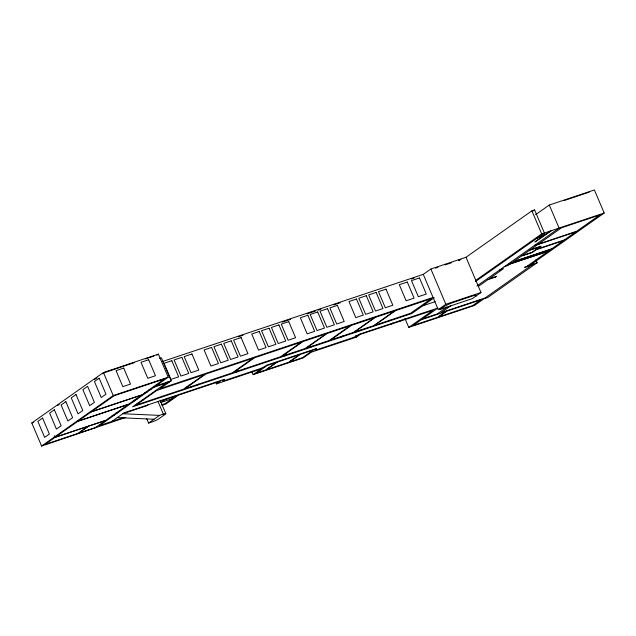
<?xml version="1.0" encoding="UTF-8"?>
<svg xmlns="http://www.w3.org/2000/svg" width="636" height="636" viewBox="0 0 636 636"><rect width="100%" height="100%" fill="white"/><g stroke="black" fill="none" stroke-linecap="round" stroke-linejoin="round"><path stroke-width="0.95" d="M475.99 296.026L472.302 298.642L440.223 309.358L443.483 307.061A8.276 1.081 -23 0 1 453.738 302.283L472.604 295.978A8.276 1.081 -23 0 1 475.99 296.026L480.983 292.52L466.013 257.254L531.911 210.842L534.598 209.936L544.392 233.007L475.418 281.605M125.737 417.462L41.594 446.051L31.8 422.98L103.453 372.505L158.404 354.133L168.198 377.204L99.598 425.532L123.909 417.407M57.598 405.601L59.212 404.464M94.621 379.517L97.054 377.808M102.73 373.809L104.352 372.664M156.846 355.23L158.404 354.133M41.594 446.051L113.248 395.568L168.198 377.204M55.03 437.377L44.997 444.445L78.109 433.378L88.142 426.311L55.03 437.377L54.283 435.604M111.841 421.445L123.988 412.883L224.405 379.318L223.18 380.185A5.144 0.676 -23 0 0 225.025 380.408L258.82 369.111A5.144 0.676 -23 0 0 265.204 366.137L266.428 365.279L316.585 348.512L315.361 349.379A5.144 0.676 -23 0 0 317.205 349.601L351.199 338.241A5.144 0.676 -23 0 0 357.583 335.267L358.807 334.401L437.878 308.047L422.543 318.843L437.242 313.938L446.957 307.085M167.984 381.894L132.598 406.817L411.89 313.476L434.277 297.704M159.556 358.37L161.369 357.758L171.164 380.829L160.002 388.691L433.052 297.433M148.172 404.798L146.948 405.665L122.764 413.742L159.517 415.388L163.357 414.1A5.056 0.66 -23 0 1 165.312 414.251L158.738 418.878A5.056 0.66 -23 0 1 152.433 421.795L148.593 423.083L146.741 418.727M164.652 399.75L160.558 402.628L172.245 398.653L176.156 395.902L162.299 400.529M166.394 399.162L167.618 398.303M172.014 397.285L173.238 396.419M172.07 398.788L165.233 403.598L161.695 404.782M190.077 387.61L191.746 386.434M196.906 385.329L198.575 384.152M148.593 423.083L159.517 415.388M215.676 382.117L216.431 383.89L220.342 381.131L178.509 395.115L165.789 404.075L162.061 405.323M236.695 372.028L238.365 370.852M243.501 369.755L245.17 368.578M252.007 371.981L253.136 374.644L261.293 368.896L216.431 383.89M284.729 355.977L286.399 354.801M291.654 353.664L293.323 352.487M306.425 348.727L308.094 347.55M310.614 347.328L312.284 346.151M162.45 361.534L423.266 274.362L430.874 269.004L466.013 257.254M333.471 339.688L335.14 338.511M341.015 337.16L342.685 335.991M355.333 332.382L357.003 331.205M359.801 330.887L361.471 329.71M533.222 210.914L534.598 209.936M253.136 374.644L303.293 357.885L311.449 352.129L356.518 337.072L360.421 334.313L433.021 310.328L408.757 327.421L404.989 318.541M535.599 214.674L549.297 205.03L594.406 189.949L604.2 213.02L530.432 264.989M381.528 323.629L383.198 322.452M388.262 321.371L389.932 320.194M391.379 323.97L392.603 323.104M399.949 321.108L401.173 320.242M475.808 280.325L541.697 233.913L604.2 213.02M423.266 274.362L438.236 309.629L445.844 304.262L480.983 292.52M550.569 230.948L534.892 241.99L551.738 230.558M476.944 285.969L506.677 265.021L548.677 250.989M450.781 305.813L441.058 312.658L485.141 297.926L533.222 264.051M478.312 286.415L488.074 279.538M510.47 263.757L512.823 262.111L551.022 249.336M538.374 244.105L561.66 227.704L599.859 214.936L527.347 266.015M495.237 277.216L496.493 276.334L489.14 278.783L503.513 268.662L499.689 269.942M523.746 259.321L526.091 257.675M535.917 260.116L537.046 262.779L487.709 297.529L483.893 298.809L474.44 305.463L408.757 327.421M563.981 200.586L589.135 192.175M105.29 372.354L134.252 362.671M145.461 358.927L153.872 356.112M435.469 268.122L437.95 267.295M445.057 264.918L451.345 262.819M458.461 260.442L460.933 259.607M238.341 336.834L243.047 335.259M282.225 322.166L290.692 319.336M307.029 313.874L315.392 311.084M318.111 310.169L320.87 309.247M333.741 304.954L340.173 302.8M411.333 279.021L414.092 278.091M540.25 235.932L546.419 233.865M536.991 238.23L543.16 236.163M534.55 245.385L576.574 231.337M575.795 231.886L537.587 244.661L530.265 249.813L541.228 246.156L536.999 249.129L564.243 240.026M563.361 240.654L536.108 249.757L532.316 252.428L521.353 256.093L513.602 261.555L551.81 248.787M31.8 422.98L33.66 422.352M511.805 262.827L507.981 264.099L559.092 228.101L549.297 205.03M548.288 251.268L510.08 264.035L507.965 265.522L504.149 266.802M155.733 385.988L171.164 380.829M154.039 387.181L169.47 382.021M148.617 390.13L150.971 389.343M144.73 392.865L147.083 392.086M537.046 262.779L524.628 267.39L532.157 264.807M487.892 279.665L495.42 277.081M135.11 399.647L137.463 398.859M132.598 401.411L134.951 400.624M422.789 305.797L435.263 301.631M78.133 421.104L128.583 404.242M77.878 421.286L128.329 404.424M141.621 400.465L143.362 399.885M188.399 385.75L189.87 385.257M137.138 403.622L138.886 403.033M186.181 387.308L187.652 386.815M115.744 413.289L118.089 412.502M112.119 415.841L114.472 415.054M438.236 309.629L441.281 308.611M117.302 417.59L154.055 419.235M531.911 210.842L541.697 233.913M430.874 269.004L445.844 304.262M355.763 335.299L356.518 337.072M160.073 400.116L165.829 413.678M157.99 401.443L163.357 414.1M103.453 372.505L113.248 395.568M535.774 260.211L536.887 262.891M458.469 260.45A8.276 1.081 -23 0 1 459.232 260.235M252.842 358.33L232.283 372.887L184.989 388.691L205.746 374.071L252.842 358.33M254.4 357.806L233.841 372.362L280.667 356.716L301.424 342.096L254.4 357.806M42.596 418.059L37.866 421.39L44.655 437.385L49.385 434.054L42.596 418.059M54.362 409.767L49.632 413.098L56.421 429.093L61.151 425.762L54.362 409.767M65.842 401.682L61.104 405.013L67.893 421.008L72.631 417.677L65.842 401.682M75.994 394.527L71.264 397.858L78.053 413.861L82.783 410.522L75.994 394.527M87.609 386.346L82.879 389.677L89.668 405.673L94.398 402.342L87.609 386.346M99.168 378.205L94.438 381.536L101.227 397.532L105.958 394.201L99.168 378.205M91.171 411.921L55.292 437.194L105.743 420.332L141.621 395.059L91.171 411.921M114.146 395.735L91.433 411.731L141.884 394.877L164.597 378.873L114.146 395.735M88.635 426.144L78.594 433.219L95.448 427.591L105.481 420.515L88.635 426.144M156.766 390.44L136.009 405.06L183.518 389.184L204.275 374.564L156.766 390.44M267.239 365.462L256.419 373.086L265.482 370.057L276.302 362.433L267.239 365.462M302.895 341.604L282.138 356.224L305.352 348.464L326.109 333.844L302.895 341.604M277.185 362.138L266.365 369.762L288.498 362.361L299.325 354.737L277.185 362.138M326.984 333.55L306.234 348.17L329.21 340.491L349.967 325.87L326.984 333.55M300.2 354.443L289.38 362.067L302.505 357.678L313.333 350.054L300.2 354.443M351.43 325.378L330.68 339.998L353.632 332.334L374.389 317.706L351.43 325.378M375.256 317.42L354.498 332.04L373.857 325.568L394.614 310.948L375.256 317.42M395.33 310.71L374.572 325.33L410.498 313.325L431.256 298.705L395.33 310.71M421.294 319.725L413.09 325.505L437.584 317.316L445.788 311.545L421.294 319.725M529.74 250.186L521.838 255.751L531.863 252.405L539.765 246.84L529.74 250.186M446.663 311.25L438.466 317.022L472.604 305.614L480.808 299.834L446.663 311.25M123.718 368.085L116.054 370.653L122.843 386.648L130.507 384.08L123.718 368.085M148.681 359.745L141.009 362.305L147.798 378.301L155.47 375.741L148.681 359.745M171.807 360.723L164.04 363.315L170.877 379.414L178.637 376.822L171.807 360.723M181.88 357.36L174.113 359.952L180.942 376.051L188.709 373.451L181.88 357.36M191.945 353.99L184.186 356.589L191.015 372.68L198.782 370.088L191.945 353.99M211.597 347.431L204.069 349.943L210.898 366.034L218.426 363.522L211.597 347.431M221.423 344.14L213.911 346.652L220.74 362.751L228.252 360.238L221.423 344.14M231.266 340.856L223.753 343.361L230.59 359.459L238.095 356.947L231.266 340.856M241.108 337.565L233.603 340.069L240.432 356.168L247.945 353.656L241.108 337.565M259.226 331.507L251.721 334.019L258.55 350.11L266.063 347.598L259.226 331.507M269.076 328.216L261.563 330.728L268.392 346.819L275.905 344.315L269.076 328.216M278.918 324.924L271.413 327.437L278.242 343.527L285.747 341.023L278.918 324.924M288.76 321.633L281.255 324.145L288.084 340.244L295.597 337.732L288.76 321.633M307.848 315.257L300.335 317.769L307.172 333.86L314.677 331.356L307.848 315.257M317.69 311.966L310.185 314.478L317.014 330.569L324.519 328.065L317.69 311.966M327.54 308.675L320.027 311.187L326.856 327.286L334.369 324.773L327.54 308.675M337.382 305.391L329.869 307.896L336.706 323.994L344.211 321.482L337.382 305.391M356.462 299.007L348.957 301.52L355.786 317.61L363.299 315.106L356.462 299.007M366.312 295.716L358.799 298.228L365.628 314.327L373.141 311.815L366.312 295.716M376.154 292.433L368.649 294.937L375.479 311.036L382.983 308.524L376.154 292.433M385.996 289.142L378.492 291.646L385.321 307.745L392.833 305.232L385.996 289.142M407.279 282.026L399.297 284.697L406.126 300.788L414.108 298.125L407.279 282.026M419.482 277.948L411.5 280.619L418.329 296.71L426.311 294.047L419.482 277.948"/></g></svg>
